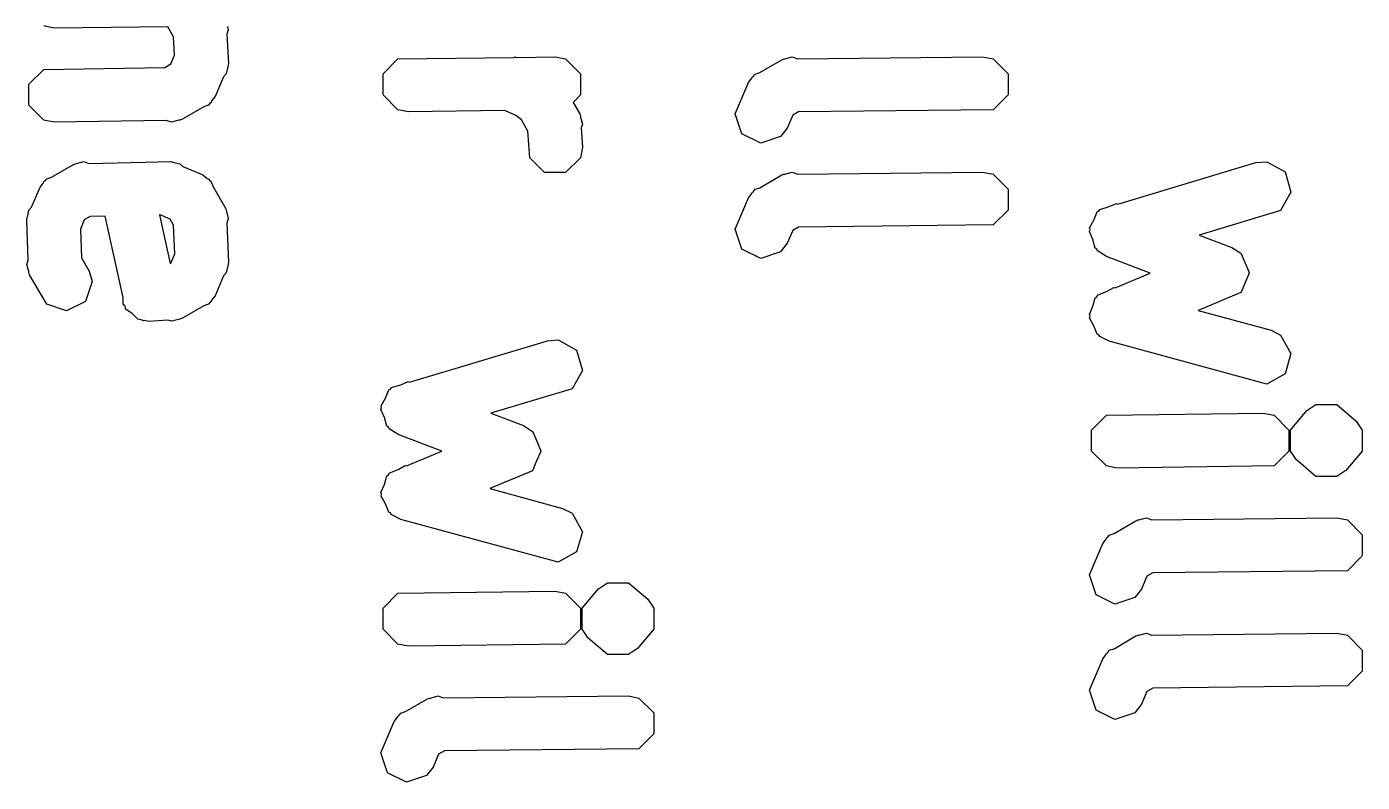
# Model space of a CAD drawing. Extents: x 161.8 to 217, y -91.7 to -65.8.
# Drawn here: x 192.086 to 193.907, y -84.572 to -83.542 of the extents above; entities that cross this region are included whole.
import ezdxf

# ---------------------------------------------------------------- set-up
doc = ezdxf.new("R2010")
doc.units = 0
doc.layers.add('BLACK', color=7, linetype='CONTINUOUS')

msp = doc.modelspace()

# ---------------------------------------------------------------- linework, layer by layer
at = {"layer": 'BLACK', "linetype": 'CONTINUOUS'}
for p, q in [((192.123597, -83.543984), (192.109246, -83.541129)), ((192.278687, -83.542575), (192.123597, -83.543984)), ((192.286425, -83.555926), (192.278687, -83.542575)), ((192.361003, -83.546683), (192.359109, -83.552364)), ((192.359676, -83.541839), (192.361003, -83.546683)), ((192.287677, -83.58102), (192.286425, -83.555926)), ((192.359109, -83.552364), (192.361097, -83.592198)), ((192.282584, -83.592998), (192.287677, -83.58102)), ((192.571935, -83.60642), (192.592229, -83.586126)), ((192.592229, -83.586126), (192.750123, -83.584022)), ((192.750123, -83.584022), (192.752095, -83.583366)), ((192.752095, -83.583366), (192.753533, -83.583977)), ((192.753533, -83.583977), (192.80658, -83.583271)), ((192.80658, -83.583271), (192.820931, -83.586126)), ((192.820931, -83.586126), (192.841225, -83.60642)), ((193.085701, -83.604585), (193.115649, -83.587229)), ((193.115649, -83.587229), (193.117461, -83.586732)), ((193.117461, -83.586732), (193.118069, -83.586125)), ((193.118069, -83.586125), (193.119744, -83.586107)), ((193.119744, -83.586107), (193.129762, -83.583364)), ((193.129762, -83.583364), (193.137433, -83.585921)), ((193.137433, -83.585921), (193.389563, -83.58327)), ((193.389563, -83.58327), (193.403914, -83.586125)), ((193.403914, -83.586125), (193.424208, -83.606419)), ((192.088952, -83.620705), (192.109246, -83.600411)), ((192.109246, -83.600411), (192.274543, -83.597659)), ((192.274543, -83.597659), (192.282584, -83.592998)), ((192.360186, -83.596773), (192.358242, -83.606549)), ((192.361002, -83.594856), (192.360186, -83.596773)), ((192.361097, -83.592198), (192.36073, -83.594041)), ((192.36073, -83.594041), (192.361002, -83.594856)), ((192.571935, -83.635122), (192.571935, -83.60642)), ((192.841225, -83.60642), (192.841225, -83.635122)), ((193.07928, -83.606726), (193.085701, -83.604585)), ((193.424208, -83.606419), (193.424208, -83.635121)), ((192.088952, -83.649407), (192.088952, -83.620705)), ((192.354393, -83.610397), (192.342852, -83.637541)), ((192.358242, -83.606549), (192.354393, -83.610397)), ((193.052158, -83.660969), (193.070308, -83.618285)), ((193.070308, -83.618285), (193.074885, -83.612387)), ((193.074885, -83.612387), (193.075519, -83.610487)), ((193.075519, -83.610487), (193.077049, -83.6096)), ((193.077049, -83.6096), (193.07928, -83.606726)), ((192.342852, -83.637541), (192.338274, -83.643438)), ((192.592229, -83.655416), (192.571935, -83.635122)), ((192.841225, -83.635122), (192.830978, -83.645368)), ((193.424208, -83.635121), (193.403914, -83.655415)), ((192.109246, -83.669701), (192.088952, -83.649407)), ((192.327458, -83.65124), (192.297511, -83.668597)), ((192.33388, -83.6491), (192.327458, -83.65124)), ((192.33611, -83.646225), (192.33388, -83.6491)), ((192.337641, -83.645339), (192.33611, -83.646225)), ((192.338274, -83.643438), (192.337641, -83.645339)), ((192.60658, -83.658271), (192.592229, -83.655416)), ((192.737863, -83.656522), (192.60658, -83.658271)), ((192.753251, -83.663065), (192.737863, -83.656522)), ((192.830978, -83.645368), (192.840121, -83.661143)), ((193.061233, -83.688196), (193.052158, -83.660969)), ((193.138549, -83.658205), (193.130575, -83.662826)), ((193.403914, -83.655415), (193.138549, -83.658205)), ((192.123597, -83.672556), (192.109246, -83.669701)), ((192.276067, -83.670017), (192.123597, -83.672556)), ((192.283398, -83.672461), (192.276067, -83.670017)), ((192.293374, -83.669729), (192.283398, -83.672461)), ((192.295091, -83.669701), (192.293374, -83.669729)), ((192.295698, -83.669093), (192.295091, -83.669701)), ((192.297511, -83.668597), (192.295698, -83.669093)), ((192.76059, -83.669283), (192.753251, -83.663065)), ((192.769532, -83.684712), (192.76059, -83.669283)), ((192.840121, -83.661143), (192.840617, -83.662955)), ((192.840617, -83.662955), (192.841225, -83.663563)), ((192.841225, -83.663563), (192.841366, -83.665691)), ((192.841366, -83.665691), (192.843986, -83.675256)), ((192.843986, -83.675256), (192.842332, -83.680215)), ((193.130575, -83.662826), (193.123104, -83.680398)), ((192.771935, -83.720836), (192.769532, -83.684712)), ((192.842332, -83.680215), (192.84408, -83.706485)), ((193.086905, -83.701032), (193.061233, -83.688196)), ((193.114132, -83.691957), (193.086905, -83.701032)), ((193.123104, -83.680398), (193.114132, -83.691957)), ((192.84408, -83.706485), (192.841225, -83.720836)), ((192.119733, -83.747443), (192.149683, -83.730086)), ((192.149683, -83.730086), (192.151495, -83.729589)), ((192.151495, -83.729589), (192.152103, -83.728982)), ((192.152103, -83.728982), (192.153856, -83.728943)), ((192.153856, -83.728943), (192.163796, -83.726221)), ((192.163796, -83.726221), (192.170831, -83.728566)), ((192.170831, -83.728566), (192.22866, -83.727282)), ((192.22866, -83.727282), (192.230875, -83.72684)), ((192.230875, -83.72684), (192.231446, -83.727221)), ((192.231446, -83.727221), (192.28074, -83.726127)), ((192.28074, -83.726127), (192.282582, -83.726493)), ((192.282582, -83.726493), (192.283398, -83.726222)), ((192.283398, -83.726222), (192.285315, -83.727037)), ((192.285315, -83.727037), (192.295091, -83.728982)), ((192.295091, -83.728982), (192.298939, -83.73283)), ((192.298939, -83.73283), (192.326082, -83.744372)), ((192.792229, -83.74113), (192.771935, -83.720836)), ((192.841225, -83.720836), (192.820931, -83.74113)), ((193.573967, -83.78399), (193.762244, -83.727572)), ((193.762244, -83.727572), (193.776827, -83.726375)), ((193.776827, -83.726375), (193.801915, -83.740312)), ((192.111083, -83.752457), (192.113313, -83.749584)), ((192.113313, -83.749584), (192.119733, -83.747443)), ((192.326082, -83.744372), (192.331979, -83.748949)), ((192.331979, -83.748949), (192.33388, -83.749583)), ((192.33388, -83.749583), (192.334766, -83.751113)), ((192.334766, -83.751113), (192.337641, -83.753344)), ((192.820931, -83.74113), (192.792229, -83.74113)), ((193.085701, -83.761728), (193.115649, -83.744372)), ((193.115649, -83.744372), (193.117461, -83.743875)), ((193.117461, -83.743875), (193.118069, -83.743268)), ((193.118069, -83.743268), (193.119744, -83.74325)), ((193.119744, -83.74325), (193.129762, -83.740507)), ((193.129762, -83.740507), (193.137433, -83.743064)), ((193.137433, -83.743064), (193.389563, -83.740413)), ((193.389563, -83.740413), (193.403914, -83.743268)), ((193.403914, -83.743268), (193.424208, -83.763562)), ((193.801915, -83.740312), (193.8098, -83.76791)), ((192.0928, -83.788285), (192.104342, -83.761143)), ((192.104342, -83.761143), (192.108919, -83.755245)), ((192.108919, -83.755245), (192.109553, -83.753344)), ((192.109553, -83.753344), (192.111083, -83.752457)), ((192.337641, -83.753344), (192.339781, -83.759766)), ((192.339781, -83.759766), (192.357138, -83.789714)), ((193.070308, -83.775428), (193.074885, -83.76953)), ((193.074885, -83.76953), (193.075519, -83.76763)), ((193.075519, -83.76763), (193.077049, -83.766743)), ((193.077049, -83.766743), (193.07928, -83.763869)), ((193.07928, -83.763869), (193.085701, -83.761728)), ((193.424208, -83.763562), (193.424208, -83.792264)), ((193.8098, -83.76791), (193.795862, -83.792999)), ((192.088952, -83.792134), (192.0928, -83.788285)), ((193.052158, -83.818112), (193.070308, -83.775428)), ((193.549229, -83.791403), (193.562175, -83.787523)), ((193.562175, -83.787523), (193.572088, -83.783275)), ((193.572088, -83.783275), (193.573967, -83.78399)), ((192.086097, -83.806485), (192.086463, -83.804642)), ((192.088239, -83.860141), (192.086097, -83.806485)), ((192.086192, -83.803827), (192.087007, -83.801909)), ((192.086463, -83.804642), (192.086192, -83.803827)), ((192.087007, -83.801909), (192.088952, -83.792134)), ((192.164609, -83.805683), (192.159283, -83.81821)), ((192.172712, -83.800988), (192.164609, -83.805683)), ((192.193285, -83.800531), (192.172712, -83.800988)), ((192.217523, -83.911401), (192.193285, -83.800531)), ((192.26798, -83.798873), (192.267026, -83.798894)), ((192.267026, -83.798894), (192.281491, -83.865061)), ((192.281539, -83.804639), (192.26798, -83.798873)), ((192.286355, -83.812948), (192.281539, -83.804639)), ((192.357138, -83.789714), (192.357634, -83.791526)), ((192.357634, -83.791526), (192.358242, -83.792134)), ((192.358242, -83.792134), (192.358317, -83.794021)), ((192.358317, -83.794021), (192.361002, -83.803827)), ((192.361002, -83.803827), (192.358954, -83.809969)), ((193.424208, -83.792264), (193.403914, -83.812558)), ((193.535291, -83.816491), (193.541197, -83.805859)), ((193.541197, -83.805859), (193.545709, -83.794581)), ((193.545709, -83.794581), (193.548011, -83.793594)), ((193.548011, -83.793594), (193.549229, -83.791403)), ((193.795862, -83.792999), (193.684982, -83.826224)), ((192.159283, -83.81821), (192.160838, -83.857163)), ((192.28791, -83.851902), (192.286355, -83.812948)), ((192.358954, -83.809969), (192.361097, -83.863627)), ((193.061233, -83.845339), (193.052158, -83.818112)), ((193.130575, -83.819969), (193.123104, -83.837541)), ((193.138549, -83.815348), (193.130575, -83.819969)), ((193.403914, -83.812558), (193.138549, -83.815348)), ((193.535049, -83.82123), (193.53598, -83.818902)), ((193.539837, -83.832403), (193.535049, -83.82123)), ((193.53598, -83.818902), (193.535291, -83.816491)), ((193.123104, -83.837541), (193.114132, -83.8491)), ((193.543177, -83.844089), (193.539837, -83.832403)), ((193.684982, -83.826224), (193.72933, -83.843096)), ((193.72933, -83.843096), (193.741594, -83.851076)), ((192.086192, -83.866285), (192.088239, -83.860141)), ((192.160838, -83.857163), (192.171424, -83.875428)), ((192.282584, -83.864427), (192.28791, -83.851902)), ((193.086905, -83.858175), (193.061233, -83.845339)), ((193.114132, -83.8491), (193.086905, -83.858175)), ((193.545368, -83.845306), (193.543177, -83.844089)), ((193.546355, -83.847609), (193.545368, -83.845306)), ((193.558619, -83.85559), (193.546355, -83.847609)), ((193.61795, -83.878162), (193.558619, -83.85559)), ((193.741594, -83.851076), (193.741787, -83.851528)), ((193.741787, -83.851528), (193.74224, -83.851722)), ((193.74224, -83.851722), (193.747405, -83.864636)), ((192.088876, -83.87609), (192.086192, -83.866285)), ((192.088952, -83.877978), (192.088876, -83.87609)), ((192.089559, -83.878585), (192.088952, -83.877978)), ((192.090056, -83.880398), (192.089559, -83.878585)), ((192.171424, -83.875428), (192.175288, -83.889541)), ((192.281491, -83.865061), (192.282584, -83.864427)), ((192.358242, -83.877978), (192.354393, -83.881826)), ((192.360186, -83.868202), (192.358242, -83.877978)), ((192.361002, -83.866285), (192.360186, -83.868202)), ((192.361097, -83.863627), (192.36073, -83.86547)), ((192.36073, -83.86547), (192.361002, -83.866285)), ((193.570028, -83.898281), (193.61795, -83.878162)), ((193.7529, -83.878372), (193.747398, -83.891208)), ((193.747405, -83.864636), (193.7529, -83.877456)), ((193.7529, -83.877456), (193.752716, -83.877913)), ((193.752716, -83.877913), (193.7529, -83.878372)), ((192.113313, -83.920528), (192.090056, -83.880398)), ((192.175288, -83.889541), (192.166212, -83.916768)), ((192.354393, -83.881826), (192.342852, -83.90897)), ((193.747398, -83.891208), (193.74224, -83.904105)), ((192.217523, -83.920836), (192.217523, -83.911401)), ((192.338274, -83.914867), (192.337641, -83.916768)), ((192.342852, -83.90897), (192.338274, -83.914867)), ((193.539837, -83.923425), (193.543177, -83.91174)), ((193.543177, -83.91174), (193.545368, -83.910522)), ((193.545368, -83.910522), (193.546355, -83.90822)), ((193.546355, -83.90822), (193.55928, -83.902793)), ((193.55928, -83.902793), (193.568265, -83.897802)), ((193.568265, -83.897802), (193.570028, -83.898281)), ((193.741595, -83.904751), (193.683512, -83.929135)), ((193.741789, -83.904298), (193.741595, -83.904751)), ((193.74224, -83.904105), (193.741789, -83.904298)), ((192.140541, -83.929604), (192.113313, -83.920528)), ((192.166212, -83.916768), (192.140541, -83.929604)), ((192.220162, -83.923475), (192.217523, -83.920836)), ((192.22101, -83.927352), (192.220162, -83.923475)), ((192.230097, -83.93341), (192.22101, -83.927352)), ((192.237817, -83.94113), (192.230097, -83.93341)), ((192.327458, -83.922669), (192.297511, -83.940026)), ((192.33388, -83.920529), (192.327458, -83.922669)), ((192.33611, -83.917654), (192.33388, -83.920529)), ((192.337641, -83.916768), (192.33611, -83.917654)), ((193.535049, -83.934599), (193.539837, -83.923425)), ((193.683512, -83.929135), (193.782848, -83.956143)), ((192.243318, -83.942224), (192.237817, -83.94113)), ((192.24489, -83.943272), (192.243318, -83.942224)), ((192.246732, -83.942903), (192.24489, -83.943272)), ((192.252168, -83.943985), (192.246732, -83.942903)), ((192.27844, -83.942237), (192.252168, -83.943985)), ((192.283398, -83.94389), (192.27844, -83.942237)), ((192.292961, -83.941271), (192.283398, -83.94389)), ((192.295091, -83.94113), (192.292961, -83.941271)), ((192.295698, -83.940522), (192.295091, -83.94113)), ((192.297511, -83.940026), (192.295698, -83.940522)), ((193.53598, -83.936926), (193.535049, -83.934599)), ((193.535291, -83.939338), (193.53598, -83.936926)), ((193.541197, -83.949969), (193.535291, -83.939338)), ((193.545709, -83.961248), (193.541197, -83.949969)), ((192.608001, -84.026846), (192.796278, -83.970428)), ((192.796278, -83.970428), (192.810861, -83.969231)), ((192.810861, -83.969231), (192.835949, -83.983168)), ((193.548011, -83.962234), (193.545709, -83.961248)), ((193.549229, -83.964426), (193.548011, -83.962234)), ((193.562244, -83.971114), (193.549229, -83.964426)), ((193.782848, -83.956143), (193.795862, -83.96283)), ((193.795862, -83.96283), (193.8098, -83.987919)), ((192.835949, -83.983168), (192.843834, -84.010766)), ((193.776827, -84.029454), (193.562244, -83.971114)), ((193.8098, -83.987919), (193.801915, -84.015517)), ((192.843834, -84.010766), (192.829896, -84.035855)), ((193.801915, -84.015517), (193.776827, -84.029454)), ((192.575231, -84.048715), (192.579743, -84.037437)), ((192.579743, -84.037437), (192.582045, -84.03645)), ((192.582045, -84.03645), (192.583263, -84.034259)), ((192.583263, -84.034259), (192.596209, -84.030379)), ((192.596209, -84.030379), (192.606122, -84.026131)), ((192.606122, -84.026131), (192.608001, -84.026846)), ((192.829896, -84.035855), (192.719016, -84.06908)), ((192.569325, -84.059347), (192.575231, -84.048715)), ((192.570014, -84.061758), (192.569325, -84.059347)), ((193.831743, -84.065684), (193.84391, -84.057555)), ((193.84391, -84.057555), (193.87261, -84.057555)), ((193.87261, -84.057555), (193.899062, -84.079969)), ((192.569083, -84.064086), (192.570014, -84.061758)), ((192.573871, -84.075259), (192.569083, -84.064086)), ((192.577211, -84.086945), (192.573871, -84.075259)), ((192.719016, -84.06908), (192.763364, -84.085952)), ((193.537901, -84.092135), (193.558195, -84.071841)), ((193.558195, -84.071841), (193.772546, -84.068986)), ((193.772546, -84.068986), (193.786897, -84.071841)), ((193.786897, -84.071841), (193.807191, -84.092135)), ((193.809334, -84.092129), (193.831743, -84.065684)), ((192.579402, -84.088162), (192.577211, -84.086945)), ((192.580389, -84.090465), (192.579402, -84.088162)), ((192.592653, -84.098446), (192.580389, -84.090465)), ((192.763364, -84.085952), (192.775628, -84.093932)), ((192.775628, -84.093932), (192.775821, -84.094384)), ((192.775821, -84.094384), (192.776274, -84.094578)), ((192.776274, -84.094578), (192.781439, -84.107492)), ((193.537901, -84.120837), (193.537901, -84.092135)), ((193.807191, -84.092135), (193.807191, -84.120837)), ((193.809329, -84.092135), (193.809334, -84.092129)), ((193.809329, -84.120837), (193.809329, -84.092135)), ((193.899062, -84.079969), (193.907188, -84.092132)), ((193.907188, -84.092132), (193.907191, -84.092135)), ((193.907191, -84.092135), (193.907191, -84.120837)), ((192.651984, -84.121018), (192.592653, -84.098446)), ((192.781439, -84.107492), (192.786934, -84.120312)), ((192.604062, -84.141137), (192.651984, -84.121018)), ((192.781432, -84.134064), (192.776274, -84.146961)), ((192.786934, -84.121228), (192.781432, -84.134064)), ((192.786934, -84.120312), (192.78675, -84.120769)), ((192.78675, -84.120769), (192.786934, -84.121228)), ((193.558195, -84.141131), (193.537901, -84.120837)), ((193.807191, -84.120837), (193.786897, -84.141131)), ((193.809331, -84.120839), (193.809329, -84.120837)), ((193.817457, -84.133003), (193.809331, -84.120839)), ((193.84391, -84.155417), (193.817457, -84.133003)), ((193.907185, -84.120842), (193.884777, -84.147289)), ((193.907191, -84.120837), (193.907185, -84.120842)), ((192.579402, -84.153378), (192.580389, -84.151076)), ((192.580389, -84.151076), (192.593314, -84.145649)), ((192.593314, -84.145649), (192.602299, -84.140658)), ((192.602299, -84.140658), (192.604062, -84.141137)), ((192.775629, -84.147607), (192.717546, -84.171991)), ((192.775823, -84.147154), (192.775629, -84.147607)), ((192.776274, -84.146961), (192.775823, -84.147154)), ((193.572546, -84.143986), (193.558195, -84.141131)), ((193.786897, -84.141131), (193.572546, -84.143986)), ((193.884777, -84.147289), (193.87261, -84.155417)), ((192.569083, -84.177455), (192.573871, -84.166281)), ((192.573871, -84.166281), (192.577211, -84.154596)), ((192.577211, -84.154596), (192.579402, -84.153378)), ((193.87261, -84.155417), (193.84391, -84.155417)), ((192.570014, -84.179782), (192.569083, -84.177455)), ((192.569325, -84.182194), (192.570014, -84.179782)), ((192.575231, -84.192825), (192.569325, -84.182194)), ((192.717546, -84.171991), (192.816882, -84.198999)), ((192.579743, -84.204104), (192.575231, -84.192825)), ((192.582045, -84.20509), (192.579743, -84.204104)), ((192.583263, -84.207282), (192.582045, -84.20509)), ((192.596278, -84.21397), (192.583263, -84.207282)), ((192.816882, -84.198999), (192.829896, -84.205686)), ((192.829896, -84.205686), (192.843834, -84.230775)), ((192.810861, -84.27231), (192.596278, -84.21397)), ((193.568684, -84.233158), (193.598632, -84.215802)), ((193.598632, -84.215802), (193.600444, -84.215305)), ((193.600444, -84.215305), (193.601052, -84.214698)), ((193.601052, -84.214698), (193.602727, -84.21468)), ((193.602727, -84.21468), (193.612745, -84.211937)), ((193.612745, -84.211937), (193.620416, -84.214494)), ((193.620416, -84.214494), (193.872546, -84.211843)), ((193.872546, -84.211843), (193.886897, -84.214698)), ((193.886897, -84.214698), (193.907191, -84.234992)), ((192.843834, -84.230775), (192.835949, -84.258373)), ((193.553291, -84.246858), (193.557868, -84.24096)), ((193.557868, -84.24096), (193.558502, -84.23906)), ((193.558502, -84.23906), (193.560032, -84.238173)), ((193.560032, -84.238173), (193.562263, -84.235299)), ((193.562263, -84.235299), (193.568684, -84.233158)), ((193.907191, -84.234992), (193.907191, -84.263694)), ((192.835949, -84.258373), (192.810861, -84.27231)), ((193.535141, -84.289542), (193.553291, -84.246858)), ((193.907191, -84.263694), (193.886897, -84.283988)), ((193.544216, -84.316769), (193.535141, -84.289542)), ((193.613558, -84.291399), (193.606087, -84.308971)), ((193.621532, -84.286778), (193.613558, -84.291399)), ((193.886897, -84.283988), (193.621532, -84.286778)), ((192.571935, -84.334991), (192.592229, -84.314697)), ((192.592229, -84.314697), (192.80658, -84.311842)), ((192.80658, -84.311842), (192.820931, -84.314697)), ((192.820931, -84.314697), (192.841225, -84.334991)), ((192.843368, -84.334985), (192.865777, -84.30854)), ((192.865777, -84.30854), (192.877944, -84.300411)), ((192.877944, -84.300411), (192.906644, -84.300411)), ((192.906644, -84.300411), (192.933096, -84.322825)), ((193.606087, -84.308971), (193.597115, -84.32053)), ((192.933096, -84.322825), (192.941222, -84.334988)), ((193.569888, -84.329605), (193.544216, -84.316769)), ((193.597115, -84.32053), (193.569888, -84.329605)), ((192.571935, -84.363693), (192.571935, -84.334991)), ((192.841225, -84.334991), (192.841225, -84.363693)), ((192.843363, -84.334991), (192.843368, -84.334985)), ((192.843363, -84.363693), (192.843363, -84.334991)), ((192.941222, -84.334988), (192.941225, -84.334991)), ((192.941225, -84.334991), (192.941225, -84.363693)), ((192.592229, -84.383987), (192.571935, -84.363693)), ((192.841225, -84.363693), (192.820931, -84.383987)), ((192.843365, -84.363695), (192.843363, -84.363693)), ((192.851491, -84.375859), (192.843365, -84.363695)), ((192.941219, -84.363698), (192.918811, -84.390145)), ((192.941225, -84.363693), (192.941219, -84.363698)), ((193.602727, -84.371823), (193.612745, -84.36908)), ((193.612745, -84.36908), (193.620416, -84.371637)), ((193.620416, -84.371637), (193.872546, -84.368986)), ((193.872546, -84.368986), (193.886897, -84.371841)), ((192.60658, -84.386842), (192.592229, -84.383987)), ((192.820931, -84.383987), (192.60658, -84.386842)), ((192.877944, -84.398273), (192.851491, -84.375859)), ((193.568684, -84.390301), (193.598632, -84.372945)), ((193.598632, -84.372945), (193.600444, -84.372448)), ((193.600444, -84.372448), (193.601052, -84.371841)), ((193.601052, -84.371841), (193.602727, -84.371823)), ((193.886897, -84.371841), (193.907191, -84.392135)), ((192.906644, -84.398273), (192.877944, -84.398273)), ((192.918811, -84.390145), (192.906644, -84.398273)), ((193.535141, -84.446685), (193.553291, -84.404001)), ((193.553291, -84.404001), (193.557868, -84.398103)), ((193.557868, -84.398103), (193.558502, -84.396203)), ((193.558502, -84.396203), (193.560032, -84.395316)), ((193.560032, -84.395316), (193.562263, -84.392442)), ((193.562263, -84.392442), (193.568684, -84.390301)), ((193.907191, -84.392135), (193.907191, -84.420837)), ((193.907191, -84.420837), (193.886897, -84.441131)), ((193.621532, -84.443921), (193.613558, -84.448542)), ((193.886897, -84.441131), (193.621532, -84.443921)), ((192.602718, -84.476014), (192.632666, -84.458658)), ((192.632666, -84.458658), (192.634478, -84.458161)), ((192.634478, -84.458161), (192.635086, -84.457554)), ((192.635086, -84.457554), (192.636761, -84.457536)), ((192.636761, -84.457536), (192.646779, -84.454793)), ((192.646779, -84.454793), (192.65445, -84.45735)), ((192.65445, -84.45735), (192.90658, -84.454699)), ((192.90658, -84.454699), (192.920931, -84.457554)), ((192.920931, -84.457554), (192.941225, -84.477848)), ((193.544216, -84.473912), (193.535141, -84.446685)), ((193.613558, -84.448542), (193.606087, -84.466114)), ((192.594066, -84.481029), (192.596297, -84.478155)), ((192.596297, -84.478155), (192.602718, -84.476014)), ((192.941225, -84.477848), (192.941225, -84.50655)), ((193.569888, -84.486748), (193.544216, -84.473912)), ((193.597115, -84.477673), (193.569888, -84.486748)), ((193.606087, -84.466114), (193.597115, -84.477673)), ((192.569175, -84.532398), (192.587325, -84.489714)), ((192.587325, -84.489714), (192.591902, -84.483816)), ((192.591902, -84.483816), (192.592536, -84.481916)), ((192.592536, -84.481916), (192.594066, -84.481029)), ((192.941225, -84.50655), (192.920931, -84.526844)), ((192.57825, -84.559625), (192.569175, -84.532398)), ((192.647592, -84.534255), (192.640121, -84.551827)), ((192.655566, -84.529634), (192.647592, -84.534255)), ((192.920931, -84.526844), (192.655566, -84.529634)), ((192.640121, -84.551827), (192.631149, -84.563386)), ((192.603922, -84.572461), (192.57825, -84.559625)), ((192.631149, -84.563386), (192.603922, -84.572461))]:
    msp.add_line(p, q, dxfattribs=at)

doc.saveas('drawing.dxf')
